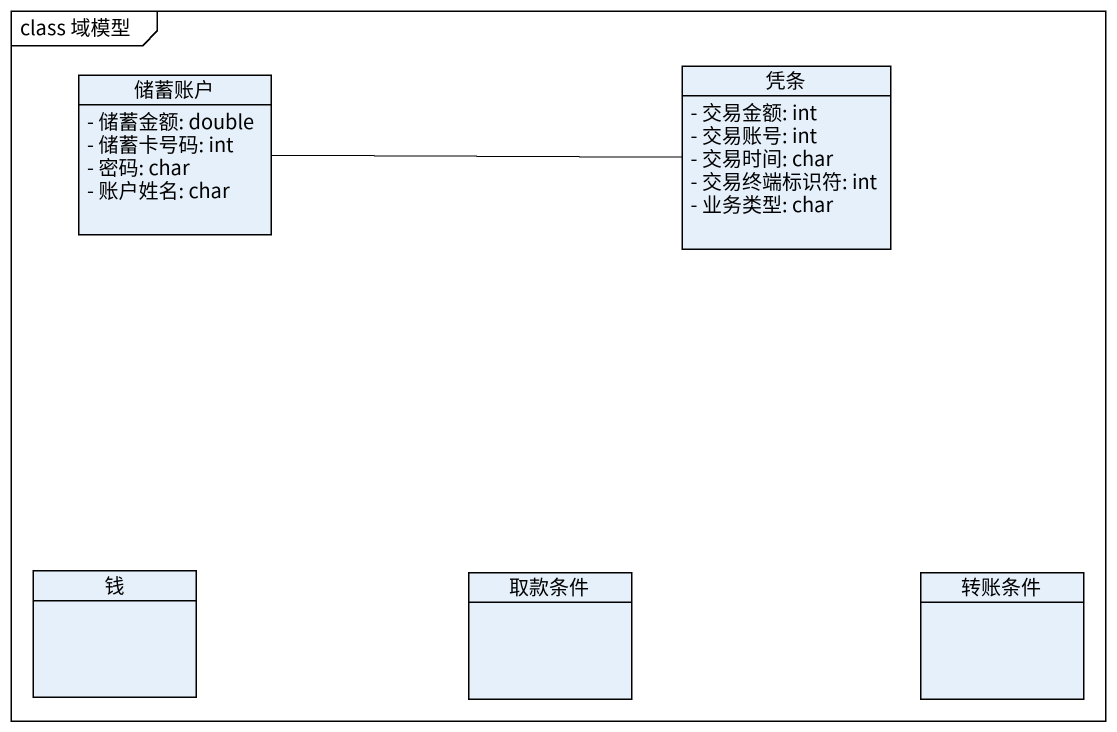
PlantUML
@startuml
mainframe class 域模型
hide circle
hide empty members
skinparam classAttributeIconSize 0
class 储蓄账户 {
  - 储蓄金额: double
  - 储蓄卡号码: int
  - 密码: char
  - 账户姓名: char
}
class 凭条 {
  - 交易金额: int
  - 交易账号: int
  - 交易时间: char
  - 交易终端标识符: int
  - 业务类型: char
}
class 钱
class 取款条件
class 转账条件
储蓄账户 -right- 凭条
@enduml
